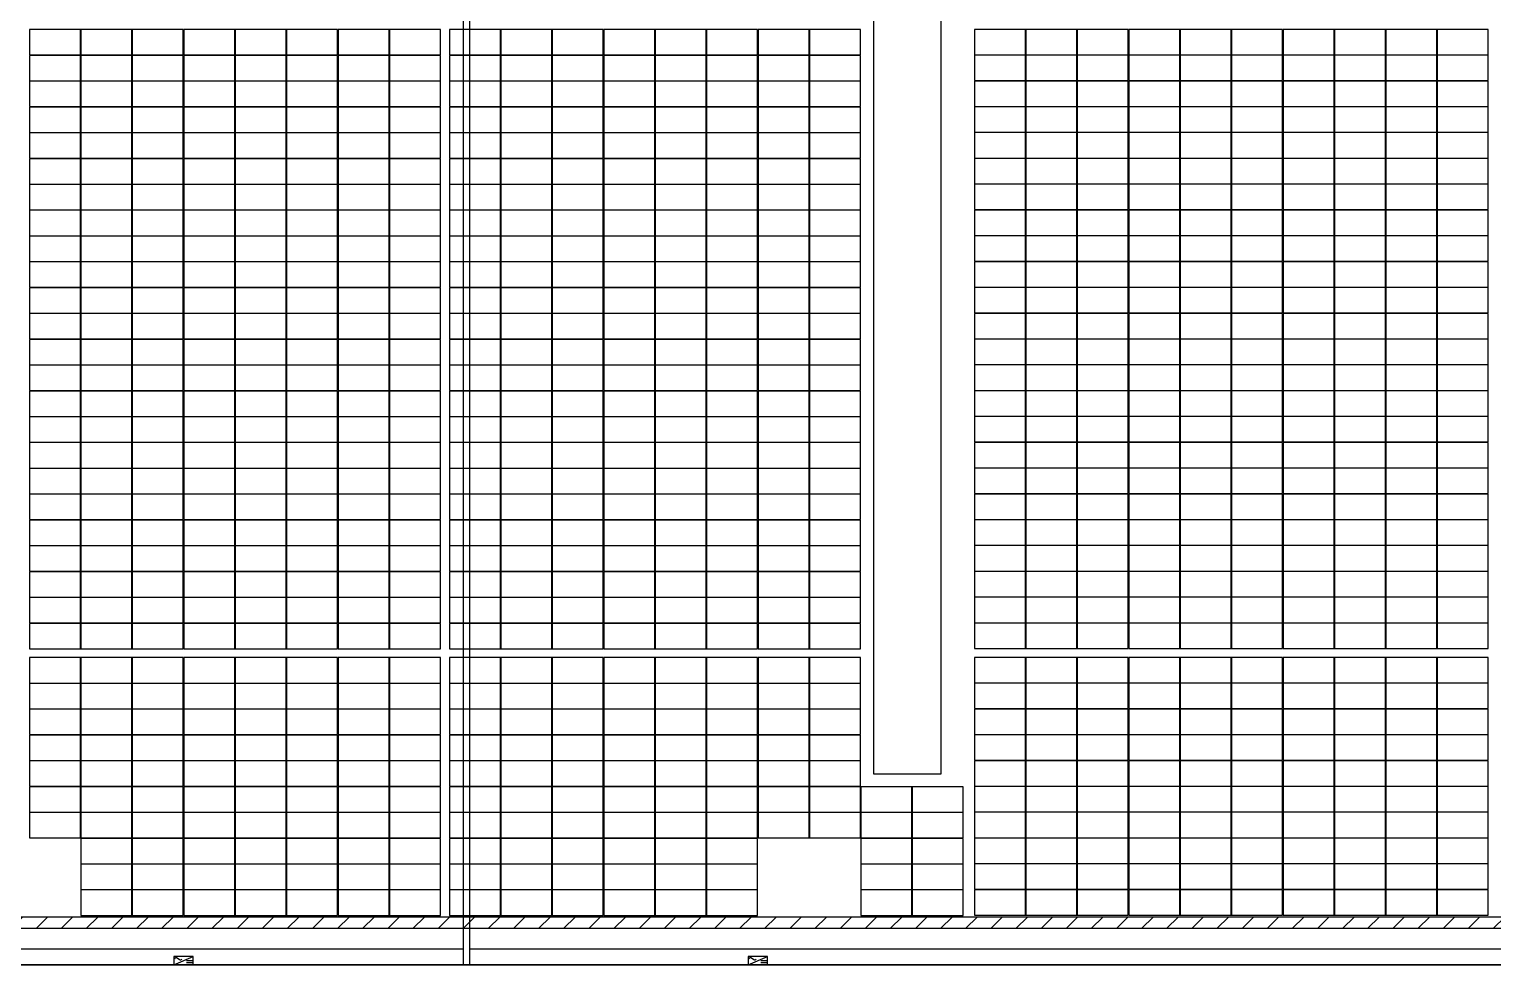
# Model space of a CAD drawing. Header units: millimetres. Extents: x 1218 to 2690, y 1163 to 1758.
# Drawn here: x 1594.9 to 1660.3, y 1336.4 to 1378.2 of the extents above; entities that cross this region are included whole.
import ezdxf

# ---------------------------------------------------------------- set-up
doc = ezdxf.new("R2010")
doc.units = ezdxf.units.MM
for name, color, linetype in [('WALL', 9, 'Continuous'), ('单元区域外轮廓', 7, 'ByLayer'), ('屋脊线', 7, 'ByLayer'), ('组件', 7, 'ByLayer'), ('运维走道板', 1, 'Continuous'), ('逆变器', 7, 'ByLayer'), ('障碍物', 7, 'ByLayer')]:
    doc.layers.add(name, color=color, linetype=linetype)

# ---------------------------------------------------------------- blocks, each defined once
blk = doc.blocks.new('DT1')
at = {"layer": 'WALL'}
blk.add_line((78159.9, 1865403.7), (1243359.9, 1865403.7), dxfattribs=at)
blk.add_lwpolyline([(407109.9, 1865403.7), (407109.9, 2022803.7), (406809.9, 2022803.7), (406809.9, 1865403.7)], close=True, dxfattribs=at)
for points in [[(428159.9, 1939703.7), (428159.9, 1873903.7), (425159.9, 1873903.7), (425159.9, 1939703.7), (428159.9, 1939703.7)], [(406809.9, 1866103.7), (198909.9, 1866103.7)], [(528009.9, 1866103.7), (407109.9, 1866103.7)]]:
    blk.add_lwpolyline(points, dxfattribs=at)
blk = doc.blocks.new('*U582')
at = {"layer": '单元区域外轮廓', "color": 2}
blk.add_polyline3d([(582600, -78700, 12000), (-582600, -78700, 12000), (-582600, 78700, 12000), (582600, 78700, 12000)], close=True, dxfattribs=at)
at = {"flags": 1}
for tag in ['unit_id', 'unit_name', 'parapet_height', 'ground_elevation', 'is_enable_parapet']:
    blk.add_attdef(tag, (0, 0), '', height=2.5, dxfattribs=at)
blk = doc.blocks.new('*U583')
at = {"layer": '屋脊线', "color": 30}
blk.add_line((-582600, -78700, 12000), (582600, -78700, 12000), dxfattribs=at)
at = {"flags": 1}
for tag in ['unit_id', 'unit_name']:
    blk.add_attdef(tag, (0, 0), '', height=2.5, dxfattribs=at)
blk = doc.blocks.new('*U584')
at = {"color": 0}
blk.add_polyline3d([(0, 0, 0), (227.8, 0, 0), (227.8, 113.3, 5.8), (0, 113.3, 5.8)], close=True, dxfattribs=at)
at = {"flags": 1}
for tag in ['mounting-hole-spacing1', 'mounting-hole-spacing2', 'module-material', 'vmpo', 'voco', 'silicon-material', 'panel-length', 'panel-width', 'panel-height', 'userid', 'theme', 'note', 'name', 'pmax', 'company-name', 'id', 'impo', 'isco']:
    blk.add_attdef(tag, (0, 0), '', height=2.5, dxfattribs=at)
blk = doc.blocks.new('*U585')
at = {"layer": '组件', "color": 41}
for p in [(-27332.2, -3808.4, 1416.5), (-27332.2, -3923.7, 1410.6), (-27332.2, -4038.9, 1404.7), (-27332.2, -4154.2, 1398.9), (-27332.2, -4269.4, 1393), (-27332.2, -4384.7, 1387.2), (-27332.2, -4499.9, 1381.3), (-27332.2, -4615.2, 1375.4), (-27332.2, -4730.4, 1369.6), (-27332.2, -4845.7, 1363.7), (-27332.2, -4960.9, 1357.9), (-27332.2, -5076.2, 1352), (-27332.2, -5191.4, 1346.1), (-27332.2, -5306.7, 1340.3), (-27332.2, -5421.9, 1334.4), (-27332.2, -5537.2, 1328.6), (-27332.2, -5652.4, 1322.7), (-27332.2, -5767.7, 1316.9), (-27332.2, -5882.9, 1311), (-27332.2, -5998.2, 1305.1), (-27332.2, -6113.4, 1299.3), (-27332.2, -6228.7, 1293.4), (-27332.2, -6343.9, 1287.6), (-27332.2, -6459.2, 1281.7), (-27332.2, -6612.4, 1273.9), (-27332.2, -6727.6, 1268.1), (-27332.2, -6842.9, 1262.2), (-27332.2, -6958.2, 1256.4), (-27332.2, -7073.4, 1250.5), (-27332.2, -7188.7, 1244.6), (-27102.4, -7188.7, 1244.6), (-27332.2, -7303.9, 1238.8), (-27102.4, -7303.9, 1238.8), (-27102.4, -7419.2, 1232.9), (-27102.4, -7534.4, 1227.1), (-27102.4, -7649.7, 1221.2)]:
    blk.add_blockref('*U584', p, dxfattribs=at)
at = {"layer": '组件', "color": 5}
for p in [(-27102.4, -3808.4, 1416.5), (-26872.6, -3808.4, 1416.5), (-26642.8, -3808.4, 1416.5), (-26413, -3808.4, 1416.5), (-26183.2, -3808.4, 1416.5), (-25953.4, -3808.4, 1416.5), (-25723.6, -3808.4, 1416.5), (-25455.8, -3808.4, 1416.5), (-25226, -3808.4, 1416.5), (-24996.2, -3808.4, 1416.5), (-27102.4, -3923.7, 1410.6), (-26872.6, -3923.7, 1410.6), (-26642.8, -3923.7, 1410.6), (-26413, -3923.7, 1410.6), (-26183.2, -3923.7, 1410.6), (-25953.4, -3923.7, 1410.6), (-25723.6, -3923.7, 1410.6), (-25455.8, -3923.7, 1410.6), (-25226, -3923.7, 1410.6), (-24996.2, -3923.7, 1410.6), (-27102.4, -4038.9, 1404.7), (-26872.6, -4038.9, 1404.7), (-26642.8, -4038.9, 1404.7), (-26413, -4038.9, 1404.7), (-26183.2, -4038.9, 1404.7), (-25953.4, -4038.9, 1404.7), (-25723.6, -4038.9, 1404.7), (-25455.8, -4038.9, 1404.7), (-25226, -4038.9, 1404.7), (-24996.2, -4038.9, 1404.7), (-27102.4, -4154.2, 1398.9), (-26872.6, -4154.2, 1398.9), (-26642.8, -4154.2, 1398.9), (-26413, -4154.2, 1398.9), (-26183.2, -4154.2, 1398.9), (-25953.4, -4154.2, 1398.9), (-25723.6, -4154.2, 1398.9), (-25455.8, -4154.2, 1398.9), (-25226, -4154.2, 1398.9), (-24996.2, -4154.2, 1398.9), (-27102.4, -4269.4, 1393), (-26872.6, -4269.4, 1393), (-26642.8, -4269.4, 1393), (-26413, -4269.4, 1393), (-26183.2, -4269.4, 1393), (-25953.4, -4269.4, 1393), (-25723.6, -4269.4, 1393), (-25455.8, -4269.4, 1393), (-25226, -4269.4, 1393), (-24996.2, -4269.4, 1393), (-27102.4, -4384.7, 1387.2), (-26872.6, -4384.7, 1387.2), (-26642.8, -4384.7, 1387.2), (-26413, -4384.7, 1387.2), (-26183.2, -4384.7, 1387.2), (-25953.4, -4384.7, 1387.2), (-25723.6, -4384.7, 1387.2), (-25455.8, -4384.7, 1387.2), (-25226, -4384.7, 1387.2), (-24996.2, -4384.7, 1387.2), (-27102.4, -4499.9, 1381.3), (-26872.6, -4499.9, 1381.3), (-26642.8, -4499.9, 1381.3), (-26413, -4499.9, 1381.3), (-26183.2, -4499.9, 1381.3), (-25953.4, -4499.9, 1381.3), (-25723.6, -4499.9, 1381.3), (-25455.8, -4499.9, 1381.3), (-25226, -4499.9, 1381.3), (-24996.2, -4499.9, 1381.3), (-27102.4, -4615.2, 1375.4), (-26872.6, -4615.2, 1375.4), (-26642.8, -4615.2, 1375.4), (-26413, -4615.2, 1375.4), (-26183.2, -4615.2, 1375.4), (-25953.4, -4615.2, 1375.4), (-25723.6, -4615.2, 1375.4), (-25455.8, -4615.2, 1375.4), (-25226, -4615.2, 1375.4), (-24996.2, -4615.2, 1375.4), (-27102.4, -4730.4, 1369.6), (-26872.6, -4730.4, 1369.6), (-26642.8, -4730.4, 1369.6), (-26413, -4730.4, 1369.6), (-26183.2, -4730.4, 1369.6), (-25953.4, -4730.4, 1369.6), (-25723.6, -4730.4, 1369.6), (-25455.8, -4730.4, 1369.6), (-25226, -4730.4, 1369.6), (-24996.2, -4730.4, 1369.6), (-27102.4, -4845.7, 1363.7), (-26872.6, -4845.7, 1363.7), (-26642.8, -4845.7, 1363.7), (-26413, -4845.7, 1363.7), (-26183.2, -4845.7, 1363.7), (-25953.4, -4845.7, 1363.7), (-25723.6, -4845.7, 1363.7), (-25455.8, -4845.7, 1363.7), (-25226, -4845.7, 1363.7), (-24996.2, -4845.7, 1363.7), (-27102.4, -4960.9, 1357.9), (-26872.6, -4960.9, 1357.9), (-26642.8, -4960.9, 1357.9), (-26413, -4960.9, 1357.9), (-26183.2, -4960.9, 1357.9), (-25953.4, -4960.9, 1357.9), (-25723.6, -4960.9, 1357.9), (-25455.8, -4960.9, 1357.9), (-25226, -4960.9, 1357.9), (-24996.2, -4960.9, 1357.9), (-27102.4, -5076.2, 1352), (-26872.6, -5076.2, 1352), (-26642.8, -5076.2, 1352), (-26413, -5076.2, 1352), (-26183.2, -5076.2, 1352), (-25953.4, -5076.2, 1352), (-25723.6, -5076.2, 1352), (-25455.8, -5076.2, 1352), (-25226, -5076.2, 1352), (-24996.2, -5076.2, 1352), (-27102.4, -5191.4, 1346.1), (-26872.6, -5191.4, 1346.1), (-26642.8, -5191.4, 1346.1), (-26413, -5191.4, 1346.1), (-26183.2, -5191.4, 1346.1), (-25953.4, -5191.4, 1346.1), (-25723.6, -5191.4, 1346.1), (-25455.8, -5191.4, 1346.1), (-25226, -5191.4, 1346.1), (-24996.2, -5191.4, 1346.1), (-27102.4, -5306.7, 1340.3), (-26872.6, -5306.7, 1340.3), (-26642.8, -5306.7, 1340.3), (-26413, -5306.7, 1340.3), (-26183.2, -5306.7, 1340.3), (-25953.4, -5306.7, 1340.3), (-25723.6, -5306.7, 1340.3), (-25455.8, -5306.7, 1340.3), (-25226, -5306.7, 1340.3), (-24996.2, -5306.7, 1340.3), (-27102.4, -5421.9, 1334.4), (-26872.6, -5421.9, 1334.4), (-26642.8, -5421.9, 1334.4), (-26413, -5421.9, 1334.4), (-26183.2, -5421.9, 1334.4), (-25953.4, -5421.9, 1334.4), (-25723.6, -5421.9, 1334.4), (-25455.8, -5421.9, 1334.4), (-25226, -5421.9, 1334.4), (-24996.2, -5421.9, 1334.4), (-27102.4, -5537.2, 1328.6), (-26872.6, -5537.2, 1328.6), (-26642.8, -5537.2, 1328.6), (-26413, -5537.2, 1328.6), (-26183.2, -5537.2, 1328.6), (-25953.4, -5537.2, 1328.6), (-25723.6, -5537.2, 1328.6), (-25455.8, -5537.2, 1328.6), (-25226, -5537.2, 1328.6), (-24996.2, -5537.2, 1328.6), (-27102.4, -5652.4, 1322.7), (-26872.6, -5652.4, 1322.7), (-26642.8, -5652.4, 1322.7), (-26413, -5652.4, 1322.7), (-26183.2, -5652.4, 1322.7), (-25953.4, -5652.4, 1322.7), (-25723.6, -5652.4, 1322.7), (-25455.8, -5652.4, 1322.7), (-25226, -5652.4, 1322.7), (-24996.2, -5652.4, 1322.7), (-27102.4, -5767.7, 1316.9), (-26872.6, -5767.7, 1316.9), (-26642.8, -5767.7, 1316.9), (-26413, -5767.7, 1316.9), (-26183.2, -5767.7, 1316.9), (-25953.4, -5767.7, 1316.9), (-25723.6, -5767.7, 1316.9), (-25455.8, -5767.7, 1316.9), (-25226, -5767.7, 1316.9), (-24996.2, -5767.7, 1316.9), (-27102.4, -5882.9, 1311), (-26872.6, -5882.9, 1311), (-26642.8, -5882.9, 1311), (-26413, -5882.9, 1311), (-26183.2, -5882.9, 1311), (-25953.4, -5882.9, 1311), (-25723.6, -5882.9, 1311), (-25455.8, -5882.9, 1311), (-25226, -5882.9, 1311), (-24996.2, -5882.9, 1311), (-27102.4, -5998.2, 1305.1), (-26872.6, -5998.2, 1305.1), (-26642.8, -5998.2, 1305.1), (-26413, -5998.2, 1305.1), (-26183.2, -5998.2, 1305.1), (-25953.4, -5998.2, 1305.1), (-25723.6, -5998.2, 1305.1), (-25455.8, -5998.2, 1305.1), (-25226, -5998.2, 1305.1), (-24996.2, -5998.2, 1305.1), (-27102.4, -6113.4, 1299.3), (-26872.6, -6113.4, 1299.3), (-26642.8, -6113.4, 1299.3), (-26413, -6113.4, 1299.3), (-26183.2, -6113.4, 1299.3), (-25953.4, -6113.4, 1299.3), (-25723.6, -6113.4, 1299.3), (-25455.8, -6113.4, 1299.3), (-25226, -6113.4, 1299.3), (-24996.2, -6113.4, 1299.3), (-27102.4, -6228.7, 1293.4), (-26872.6, -6228.7, 1293.4), (-26642.8, -6228.7, 1293.4), (-26413, -6228.7, 1293.4), (-26183.2, -6228.7, 1293.4), (-25953.4, -6228.7, 1293.4), (-25723.6, -6228.7, 1293.4), (-25455.8, -6228.7, 1293.4), (-25226, -6228.7, 1293.4), (-24996.2, -6228.7, 1293.4), (-27102.4, -6343.9, 1287.6), (-26872.6, -6343.9, 1287.6), (-26642.8, -6343.9, 1287.6), (-26413, -6343.9, 1287.6), (-26183.2, -6343.9, 1287.6), (-25953.4, -6343.9, 1287.6), (-25723.6, -6343.9, 1287.6), (-25455.8, -6343.9, 1287.6), (-25226, -6343.9, 1287.6), (-24996.2, -6343.9, 1287.6), (-27102.4, -6459.2, 1281.7), (-26872.6, -6459.2, 1281.7), (-26642.8, -6459.2, 1281.7), (-26413, -6459.2, 1281.7), (-26183.2, -6459.2, 1281.7), (-25953.4, -6459.2, 1281.7), (-25723.6, -6459.2, 1281.7), (-25455.8, -6459.2, 1281.7), (-25226, -6459.2, 1281.7), (-24996.2, -6459.2, 1281.7), (-27102.4, -6612.4, 1273.9), (-26872.6, -6612.4, 1273.9), (-26642.8, -6612.4, 1273.9), (-26413, -6612.4, 1273.9), (-26183.2, -6612.4, 1273.9), (-25953.4, -6612.4, 1273.9), (-25723.6, -6612.4, 1273.9), (-25455.8, -6612.4, 1273.9), (-25226, -6612.4, 1273.9), (-24996.2, -6612.4, 1273.9), (-24766.4, -6612.4, 1273.9), (-24536.6, -6612.4, 1273.9), (-27102.4, -6727.6, 1268.1), (-26872.6, -6727.6, 1268.1), (-26642.8, -6727.6, 1268.1), (-26413, -6727.6, 1268.1), (-26183.2, -6727.6, 1268.1), (-25953.4, -6727.6, 1268.1), (-25723.6, -6727.6, 1268.1), (-25455.8, -6727.6, 1268.1), (-25226, -6727.6, 1268.1), (-24996.2, -6727.6, 1268.1), (-24766.4, -6727.6, 1268.1), (-24536.6, -6727.6, 1268.1), (-27102.4, -6842.9, 1262.2), (-26872.6, -6842.9, 1262.2), (-26642.8, -6842.9, 1262.2), (-26413, -6842.9, 1262.2), (-26183.2, -6842.9, 1262.2), (-25953.4, -6842.9, 1262.2), (-25723.6, -6842.9, 1262.2), (-25455.8, -6842.9, 1262.2), (-25226, -6842.9, 1262.2), (-24996.2, -6842.9, 1262.2), (-24766.4, -6842.9, 1262.2), (-24536.6, -6842.9, 1262.2), (-27102.4, -6958.2, 1256.4), (-26872.6, -6958.2, 1256.4), (-26642.8, -6958.2, 1256.4), (-26413, -6958.2, 1256.4), (-26183.2, -6958.2, 1256.4), (-25953.4, -6958.2, 1256.4), (-25723.6, -6958.2, 1256.4), (-25455.8, -6958.2, 1256.4), (-25226, -6958.2, 1256.4), (-24996.2, -6958.2, 1256.4), (-24766.4, -6958.2, 1256.4), (-27102.4, -7073.4, 1250.5), (-26872.6, -7073.4, 1250.5), (-26642.8, -7073.4, 1250.5), (-26413, -7073.4, 1250.5), (-26183.2, -7073.4, 1250.5), (-25953.4, -7073.4, 1250.5), (-25723.6, -7073.4, 1250.5), (-25455.8, -7073.4, 1250.5), (-25226, -7073.4, 1250.5), (-24996.2, -7073.4, 1250.5), (-24766.4, -7073.4, 1250.5), (-26872.6, -7188.7, 1244.6), (-26642.8, -7188.7, 1244.6), (-26413, -7188.7, 1244.6), (-26183.2, -7188.7, 1244.6), (-25953.4, -7188.7, 1244.6), (-25723.6, -7188.7, 1244.6), (-25455.8, -7188.7, 1244.6), (-25226, -7188.7, 1244.6), (-24996.2, -7188.7, 1244.6), (-24766.4, -7188.7, 1244.6), (-26872.6, -7303.9, 1238.8), (-26642.8, -7303.9, 1238.8), (-26413, -7303.9, 1238.8), (-26183.2, -7303.9, 1238.8), (-25953.4, -7303.9, 1238.8), (-25723.6, -7303.9, 1238.8), (-25455.8, -7303.9, 1238.8), (-25226, -7303.9, 1238.8), (-24996.2, -7303.9, 1238.8), (-24766.4, -7303.9, 1238.8), (-26872.6, -7419.2, 1232.9), (-26642.8, -7419.2, 1232.9), (-26413, -7419.2, 1232.9), (-26183.2, -7419.2, 1232.9), (-25953.4, -7419.2, 1232.9), (-25723.6, -7419.2, 1232.9), (-25455.8, -7419.2, 1232.9), (-25226, -7419.2, 1232.9), (-24996.2, -7419.2, 1232.9), (-24766.4, -7419.2, 1232.9), (-26872.6, -7534.4, 1227.1), (-26642.8, -7534.4, 1227.1), (-26413, -7534.4, 1227.1), (-26183.2, -7534.4, 1227.1), (-25953.4, -7534.4, 1227.1), (-25723.6, -7534.4, 1227.1), (-25455.8, -7534.4, 1227.1), (-25226, -7534.4, 1227.1), (-24996.2, -7534.4, 1227.1), (-24766.4, -7534.4, 1227.1), (-26872.6, -7649.7, 1221.2), (-26642.8, -7649.7, 1221.2), (-26413, -7649.7, 1221.2), (-26183.2, -7649.7, 1221.2), (-25953.4, -7649.7, 1221.2), (-25723.6, -7649.7, 1221.2), (-25455.8, -7649.7, 1221.2), (-25226, -7649.7, 1221.2), (-24996.2, -7649.7, 1221.2), (-24766.4, -7649.7, 1221.2)]:
    blk.add_blockref('*U584', p, dxfattribs=at)
at = {"layer": '组件', "color": 202}
for p in [(-24766.4, -3808.4, 1416.5), (-24536.6, -3808.4, 1416.5), (-24306.8, -3808.4, 1416.5), (-24077, -3808.4, 1416.5), (-23847.2, -3808.4, 1416.5), (-23110.2, -3807.4, 1416.5), (-22880.4, -3807.4, 1416.5), (-22650.6, -3807.4, 1416.5), (-22420.8, -3807.4, 1416.5), (-22191, -3807.4, 1416.5), (-21961.2, -3807.4, 1416.5), (-24766.4, -3923.7, 1410.6), (-24536.6, -3923.7, 1410.6), (-24306.8, -3923.7, 1410.6), (-24077, -3923.7, 1410.6), (-23847.2, -3923.7, 1410.6), (-23110.2, -3922.6, 1410.6), (-22880.4, -3922.6, 1410.6), (-22650.6, -3922.6, 1410.6), (-22420.8, -3922.6, 1410.6), (-22191, -3922.6, 1410.6), (-21961.2, -3922.6, 1410.6), (-24766.4, -4038.9, 1404.7), (-24536.6, -4038.9, 1404.7), (-24306.8, -4038.9, 1404.7), (-24077, -4038.9, 1404.7), (-23847.2, -4038.9, 1404.7), (-23110.2, -4037.9, 1404.8), (-22880.4, -4037.9, 1404.8), (-22650.6, -4037.9, 1404.8), (-22420.8, -4037.9, 1404.8), (-22191, -4037.9, 1404.8), (-21961.2, -4037.9, 1404.8), (-24766.4, -4154.2, 1398.9), (-24536.6, -4154.2, 1398.9), (-24306.8, -4154.2, 1398.9), (-24077, -4154.2, 1398.9), (-23847.2, -4154.2, 1398.9), (-23110.2, -4153.2, 1398.9), (-22880.4, -4153.2, 1398.9), (-22650.6, -4153.2, 1398.9), (-22420.8, -4153.2, 1398.9), (-22191, -4153.2, 1398.9), (-21961.2, -4153.2, 1398.9), (-24766.4, -4269.4, 1393), (-24536.6, -4269.4, 1393), (-24306.8, -4269.4, 1393), (-24077, -4269.4, 1393), (-23847.2, -4269.4, 1393), (-23110.2, -4268.4, 1393.1), (-22880.4, -4268.4, 1393.1), (-22650.6, -4268.4, 1393.1), (-22420.8, -4268.4, 1393.1), (-22191, -4268.4, 1393.1), (-21961.2, -4268.4, 1393.1), (-24766.4, -4384.7, 1387.2), (-24536.6, -4384.7, 1387.2), (-24306.8, -4384.7, 1387.2), (-24077, -4384.7, 1387.2), (-23847.2, -4384.7, 1387.2), (-23110.2, -4383.7, 1387.2), (-22880.4, -4383.7, 1387.2), (-22650.6, -4383.7, 1387.2), (-22420.8, -4383.7, 1387.2), (-22191, -4383.7, 1387.2), (-21961.2, -4383.7, 1387.2), (-24766.4, -4499.9, 1381.3), (-24536.6, -4499.9, 1381.3), (-24306.8, -4499.9, 1381.3), (-24077, -4499.9, 1381.3), (-23847.2, -4499.9, 1381.3), (-23110.2, -4498.9, 1381.4), (-22880.4, -4498.9, 1381.4), (-22650.6, -4498.9, 1381.4), (-22420.8, -4498.9, 1381.4), (-22191, -4498.9, 1381.4), (-21961.2, -4498.9, 1381.4), (-24766.4, -4615.2, 1375.4), (-24536.6, -4615.2, 1375.4), (-24306.8, -4615.2, 1375.4), (-24077, -4615.2, 1375.4), (-23847.2, -4615.2, 1375.4), (-23110.2, -4614.2, 1375.5), (-22880.4, -4614.2, 1375.5), (-22650.6, -4614.2, 1375.5), (-22420.8, -4614.2, 1375.5), (-22191, -4614.2, 1375.5), (-21961.2, -4614.2, 1375.5), (-24766.4, -4730.4, 1369.6), (-24536.6, -4730.4, 1369.6), (-24306.8, -4730.4, 1369.6), (-24077, -4730.4, 1369.6), (-23847.2, -4730.4, 1369.6), (-23110.2, -4729.4, 1369.6), (-22880.4, -4729.4, 1369.6), (-22650.6, -4729.4, 1369.6), (-22420.8, -4729.4, 1369.6), (-22191, -4729.4, 1369.6), (-21961.2, -4729.4, 1369.6), (-24766.4, -4845.7, 1363.7), (-24536.6, -4845.7, 1363.7), (-24306.8, -4845.7, 1363.7), (-24077, -4845.7, 1363.7), (-23847.2, -4845.7, 1363.7), (-23110.2, -4844.7, 1363.8), (-22880.4, -4844.7, 1363.8), (-22650.6, -4844.7, 1363.8), (-22420.8, -4844.7, 1363.8), (-22191, -4844.7, 1363.8), (-21961.2, -4844.7, 1363.8), (-24766.4, -4960.9, 1357.9), (-24536.6, -4960.9, 1357.9), (-24306.8, -4960.9, 1357.9), (-24077, -4960.9, 1357.9), (-23847.2, -4960.9, 1357.9), (-23110.2, -4959.9, 1357.9), (-22880.4, -4959.9, 1357.9), (-22650.6, -4959.9, 1357.9), (-22420.8, -4959.9, 1357.9), (-22191, -4959.9, 1357.9), (-21961.2, -4959.9, 1357.9), (-24766.4, -5076.2, 1352), (-24536.6, -5076.2, 1352), (-24306.8, -5076.2, 1352), (-24077, -5076.2, 1352), (-23847.2, -5076.2, 1352), (-23110.2, -5075.2, 1352.1), (-22880.4, -5075.2, 1352.1), (-22650.6, -5075.2, 1352.1), (-22420.8, -5075.2, 1352.1), (-22191, -5075.2, 1352.1), (-21961.2, -5075.2, 1352.1), (-24766.4, -5191.4, 1346.1), (-24536.6, -5191.4, 1346.1), (-24306.8, -5191.4, 1346.1), (-24077, -5191.4, 1346.1), (-23847.2, -5191.4, 1346.1), (-23110.2, -5190.4, 1346.2), (-22880.4, -5190.4, 1346.2), (-22650.6, -5190.4, 1346.2), (-22420.8, -5190.4, 1346.2), (-22191, -5190.4, 1346.2), (-21961.2, -5190.4, 1346.2), (-24766.4, -5306.7, 1340.3), (-24536.6, -5306.7, 1340.3), (-24306.8, -5306.7, 1340.3), (-24077, -5306.7, 1340.3), (-23847.2, -5306.7, 1340.3), (-23110.2, -5305.7, 1340.3), (-22880.4, -5305.7, 1340.3), (-22650.6, -5305.7, 1340.3), (-22420.8, -5305.7, 1340.3), (-22191, -5305.7, 1340.3), (-21961.2, -5305.7, 1340.3), (-24766.4, -5421.9, 1334.4), (-24536.6, -5421.9, 1334.4), (-24306.8, -5421.9, 1334.4), (-24077, -5421.9, 1334.4), (-23847.2, -5421.9, 1334.4), (-23110.2, -5420.9, 1334.5), (-22880.4, -5420.9, 1334.5), (-22650.6, -5420.9, 1334.5), (-22420.8, -5420.9, 1334.5), (-22191, -5420.9, 1334.5), (-21961.2, -5420.9, 1334.5), (-24766.4, -5537.2, 1328.6), (-24536.6, -5537.2, 1328.6), (-24306.8, -5537.2, 1328.6), (-24077, -5537.2, 1328.6), (-23847.2, -5537.2, 1328.6), (-23110.2, -5536.2, 1328.6), (-22880.4, -5536.2, 1328.6), (-22650.6, -5536.2, 1328.6), (-22420.8, -5536.2, 1328.6), (-22191, -5536.2, 1328.6), (-21961.2, -5536.2, 1328.6), (-24766.4, -5652.4, 1322.7), (-24536.6, -5652.4, 1322.7), (-24306.8, -5652.4, 1322.7), (-24077, -5652.4, 1322.7), (-23847.2, -5652.4, 1322.7), (-23110.2, -5651.4, 1322.8), (-22880.4, -5651.4, 1322.8), (-22650.6, -5651.4, 1322.8), (-22420.8, -5651.4, 1322.8), (-22191, -5651.4, 1322.8), (-21961.2, -5651.4, 1322.8), (-24766.4, -5767.7, 1316.9), (-24536.6, -5767.7, 1316.9), (-24306.8, -5767.7, 1316.9), (-24077, -5767.7, 1316.9), (-23847.2, -5767.7, 1316.9), (-23110.2, -5766.7, 1316.9), (-22880.4, -5766.7, 1316.9), (-22650.6, -5766.7, 1316.9), (-22420.8, -5766.7, 1316.9), (-22191, -5766.7, 1316.9), (-21961.2, -5766.7, 1316.9), (-24766.4, -5882.9, 1311), (-24536.6, -5882.9, 1311), (-24306.8, -5882.9, 1311), (-24077, -5882.9, 1311), (-23847.2, -5882.9, 1311), (-23110.2, -5881.9, 1311.1), (-22880.4, -5881.9, 1311.1), (-22650.6, -5881.9, 1311.1), (-22420.8, -5881.9, 1311.1), (-22191, -5881.9, 1311.1), (-21961.2, -5881.9, 1311.1), (-23110.2, -5997.2, 1305.2), (-22880.4, -5997.2, 1305.2), (-22650.6, -5997.2, 1305.2), (-22420.8, -5997.2, 1305.2), (-22191, -5997.2, 1305.2), (-21961.2, -5997.2, 1305.2), (-24766.4, -5998.2, 1305.1), (-24536.6, -5998.2, 1305.1), (-24306.8, -5998.2, 1305.1), (-24077, -5998.2, 1305.1), (-23847.2, -5998.2, 1305.1), (-24766.4, -6113.4, 1299.3), (-24536.6, -6113.4, 1299.3), (-24306.8, -6113.4, 1299.3), (-24077, -6113.4, 1299.3), (-23847.2, -6113.4, 1299.3), (-23110.2, -6112.4, 1299.3), (-22880.4, -6112.4, 1299.3), (-22650.6, -6112.4, 1299.3), (-22420.8, -6112.4, 1299.3), (-22191, -6112.4, 1299.3), (-21961.2, -6112.4, 1299.3), (-24766.4, -6228.7, 1293.4), (-24536.6, -6228.7, 1293.4), (-24306.8, -6228.7, 1293.4), (-24077, -6228.7, 1293.4), (-23847.2, -6228.7, 1293.4), (-23110.2, -6227.7, 1293.5), (-22880.4, -6227.7, 1293.5), (-22650.6, -6227.7, 1293.5), (-22420.8, -6227.7, 1293.5), (-22191, -6227.7, 1293.5), (-21961.2, -6227.7, 1293.5), (-24766.4, -6343.9, 1287.6), (-24536.6, -6343.9, 1287.6), (-24306.8, -6343.9, 1287.6), (-24077, -6343.9, 1287.6), (-23847.2, -6343.9, 1287.6), (-23110.2, -6342.9, 1287.6), (-22880.4, -6342.9, 1287.6), (-22650.6, -6342.9, 1287.6), (-22420.8, -6342.9, 1287.6), (-22191, -6342.9, 1287.6), (-21961.2, -6342.9, 1287.6), (-24766.4, -6459.2, 1281.7), (-24536.6, -6459.2, 1281.7), (-24306.8, -6459.2, 1281.7), (-24077, -6459.2, 1281.7), (-23847.2, -6459.2, 1281.7), (-23110.2, -6458.2, 1281.8), (-22880.4, -6458.2, 1281.8), (-22650.6, -6458.2, 1281.8), (-22420.8, -6458.2, 1281.8), (-22191, -6458.2, 1281.8), (-21961.2, -6458.2, 1281.8), (-24306.8, -6612.4, 1273.9), (-24077, -6612.4, 1273.9), (-23847.2, -6612.4, 1273.9), (-23110.2, -6611.4, 1274), (-22880.4, -6611.4, 1274), (-22650.6, -6611.4, 1274), (-22420.8, -6611.4, 1274), (-22191, -6611.4, 1274), (-21961.2, -6611.4, 1274), (-21731.4, -6611.4, 1274), (-21501.6, -6611.4, 1274), (-21271.8, -6611.4, 1274), (-21042, -6611.4, 1274), (-24306.8, -6727.6, 1268.1), (-24077, -6727.6, 1268.1), (-23847.2, -6727.6, 1268.1), (-23110.2, -6726.6, 1268.1), (-22880.4, -6726.6, 1268.1), (-22650.6, -6726.6, 1268.1), (-22420.8, -6726.6, 1268.1), (-22191, -6726.6, 1268.1), (-21961.2, -6726.6, 1268.1), (-21731.4, -6726.6, 1268.1), (-21501.6, -6726.6, 1268.1), (-21271.8, -6726.6, 1268.1), (-21042, -6726.6, 1268.1), (-24306.8, -6842.9, 1262.2), (-24077, -6842.9, 1262.2), (-23847.2, -6842.9, 1262.2), (-23110.2, -6841.9, 1262.3), (-22880.4, -6841.9, 1262.3), (-22650.6, -6841.9, 1262.3), (-22420.8, -6841.9, 1262.3), (-22191, -6841.9, 1262.3), (-21961.2, -6841.9, 1262.3), (-21731.4, -6841.9, 1262.3), (-21501.6, -6841.9, 1262.3), (-21271.8, -6841.9, 1262.3), (-21042, -6841.9, 1262.3), (-24536.6, -6958.2, 1256.4), (-24306.8, -6958.2, 1256.4), (-24077, -6958.2, 1256.4), (-23847.2, -6958.2, 1256.4), (-23110.2, -6957.1, 1256.4), (-22880.4, -6957.1, 1256.4), (-22650.6, -6957.1, 1256.4), (-22420.8, -6957.1, 1256.4), (-22191, -6957.1, 1256.4), (-21961.2, -6957.1, 1256.4), (-21731.4, -6957.1, 1256.4), (-21501.6, -6957.1, 1256.4), (-21271.8, -6957.1, 1256.4), (-21042, -6957.1, 1256.4), (-24536.6, -7073.4, 1250.5), (-24306.8, -7073.4, 1250.5), (-24077, -7073.4, 1250.5), (-23847.2, -7073.4, 1250.5), (-23110.2, -7072.4, 1250.5), (-22880.4, -7072.4, 1250.5), (-22650.6, -7072.4, 1250.5), (-22420.8, -7072.4, 1250.5), (-22191, -7072.4, 1250.5), (-21961.2, -7072.4, 1250.5), (-21731.4, -7072.4, 1250.5), (-21501.6, -7072.4, 1250.5), (-21271.8, -7072.4, 1250.5), (-24536.6, -7188.7, 1244.6), (-24306.8, -7188.7, 1244.6), (-24077, -7188.7, 1244.6), (-23847.2, -7188.7, 1244.6), (-23617.4, -7188.7, 1244.6), (-23387.6, -7188.7, 1244.6), (-23110.2, -7187.6, 1244.7), (-22880.4, -7187.6, 1244.7), (-22650.6, -7187.6, 1244.7), (-22420.8, -7187.6, 1244.7), (-22191, -7187.6, 1244.7), (-21961.2, -7187.6, 1244.7), (-21731.4, -7187.6, 1244.7), (-21501.6, -7187.6, 1244.7), (-21271.8, -7187.6, 1244.7), (-24536.6, -7303.9, 1238.8), (-24306.8, -7303.9, 1238.8), (-24077, -7303.9, 1238.8), (-23847.2, -7303.9, 1238.8), (-23617.4, -7303.9, 1238.8), (-23387.6, -7303.9, 1238.8), (-23110.2, -7302.9, 1238.8), (-22880.4, -7302.9, 1238.8), (-22650.6, -7302.9, 1238.8), (-22420.8, -7302.9, 1238.8), (-22191, -7302.9, 1238.8), (-21961.2, -7302.9, 1238.8), (-21731.4, -7302.9, 1238.8), (-21501.6, -7302.9, 1238.8), (-21271.8, -7302.9, 1238.8), (-24536.6, -7419.2, 1232.9), (-24306.8, -7419.2, 1232.9), (-23617.4, -7419.2, 1232.9), (-23387.6, -7419.2, 1232.9), (-23110.2, -7418.1, 1233), (-22880.4, -7418.1, 1233), (-22650.6, -7418.1, 1233), (-22420.8, -7418.1, 1233), (-22191, -7418.1, 1233), (-21961.2, -7418.1, 1233), (-21731.4, -7418.1, 1233), (-21501.6, -7418.1, 1233), (-21271.8, -7418.1, 1233), (-24536.6, -7534.4, 1227.1), (-24306.8, -7534.4, 1227.1), (-23617.4, -7534.4, 1227.1), (-23387.6, -7534.4, 1227.1), (-23110.2, -7533.4, 1227.1), (-22880.4, -7533.4, 1227.1), (-22650.6, -7533.4, 1227.1), (-22420.8, -7533.4, 1227.1), (-22191, -7533.4, 1227.1), (-21961.2, -7533.4, 1227.1), (-21731.4, -7533.4, 1227.1), (-21501.6, -7533.4, 1227.1), (-21271.8, -7533.4, 1227.1), (-24536.6, -7649.7, 1221.2), (-24306.8, -7649.7, 1221.2), (-23617.4, -7649.7, 1221.2), (-23387.6, -7649.7, 1221.2), (-23110.2, -7648.6, 1221.3), (-22880.4, -7648.6, 1221.3), (-22650.6, -7648.6, 1221.3), (-22420.8, -7648.6, 1221.3), (-22191, -7648.6, 1221.3), (-21961.2, -7648.6, 1221.3), (-21731.4, -7648.6, 1221.3), (-21501.6, -7648.6, 1221.3), (-21271.8, -7648.6, 1221.3)]:
    blk.add_blockref('*U584', p, dxfattribs=at)
at = {"layer": '组件', "color": 60}
for p in [(-21731.4, -3807.4, 1416.5), (-21501.6, -3807.4, 1416.5), (-21271.8, -3807.4, 1416.5), (-21042, -3807.4, 1416.5), (-21731.4, -3922.6, 1410.6), (-21501.6, -3922.6, 1410.6), (-21271.8, -3922.6, 1410.6), (-21042, -3922.6, 1410.6), (-21731.4, -4037.9, 1404.8), (-21501.6, -4037.9, 1404.8), (-21271.8, -4037.9, 1404.8), (-21042, -4037.9, 1404.8), (-21731.4, -4153.2, 1398.9), (-21501.6, -4153.2, 1398.9), (-21271.8, -4153.2, 1398.9), (-21042, -4153.2, 1398.9), (-21731.4, -4268.4, 1393.1), (-21501.6, -4268.4, 1393.1), (-21271.8, -4268.4, 1393.1), (-21042, -4268.4, 1393.1), (-21731.4, -4383.7, 1387.2), (-21501.6, -4383.7, 1387.2), (-21271.8, -4383.7, 1387.2), (-21042, -4383.7, 1387.2), (-21731.4, -4498.9, 1381.4), (-21501.6, -4498.9, 1381.4), (-21271.8, -4498.9, 1381.4), (-21042, -4498.9, 1381.4), (-21731.4, -4614.2, 1375.5), (-21501.6, -4614.2, 1375.5), (-21271.8, -4614.2, 1375.5), (-21042, -4614.2, 1375.5), (-21731.4, -4729.4, 1369.6), (-21501.6, -4729.4, 1369.6), (-21271.8, -4729.4, 1369.6), (-21042, -4729.4, 1369.6), (-21731.4, -4844.7, 1363.8), (-21501.6, -4844.7, 1363.8), (-21271.8, -4844.7, 1363.8), (-21042, -4844.7, 1363.8), (-21731.4, -4959.9, 1357.9), (-21501.6, -4959.9, 1357.9), (-21271.8, -4959.9, 1357.9), (-21042, -4959.9, 1357.9), (-21731.4, -5075.2, 1352.1), (-21501.6, -5075.2, 1352.1), (-21271.8, -5075.2, 1352.1), (-21042, -5075.2, 1352.1), (-21731.4, -5190.4, 1346.2), (-21501.6, -5190.4, 1346.2), (-21271.8, -5190.4, 1346.2), (-21042, -5190.4, 1346.2), (-21731.4, -5305.7, 1340.3), (-21501.6, -5305.7, 1340.3), (-21271.8, -5305.7, 1340.3), (-21042, -5305.7, 1340.3), (-21731.4, -5420.9, 1334.5), (-21501.6, -5420.9, 1334.5), (-21271.8, -5420.9, 1334.5), (-21042, -5420.9, 1334.5), (-21731.4, -5536.2, 1328.6), (-21501.6, -5536.2, 1328.6), (-21271.8, -5536.2, 1328.6), (-21042, -5536.2, 1328.6), (-21731.4, -5651.4, 1322.8), (-21501.6, -5651.4, 1322.8), (-21271.8, -5651.4, 1322.8), (-21042, -5651.4, 1322.8), (-21731.4, -5766.7, 1316.9), (-21501.6, -5766.7, 1316.9), (-21271.8, -5766.7, 1316.9), (-21042, -5766.7, 1316.9), (-21731.4, -5881.9, 1311.1), (-21501.6, -5881.9, 1311.1), (-21271.8, -5881.9, 1311.1), (-21042, -5881.9, 1311.1), (-21731.4, -5997.2, 1305.2), (-21501.6, -5997.2, 1305.2), (-21271.8, -5997.2, 1305.2), (-21042, -5997.2, 1305.2), (-21731.4, -6112.4, 1299.3), (-21501.6, -6112.4, 1299.3), (-21271.8, -6112.4, 1299.3), (-21042, -6112.4, 1299.3), (-21731.4, -6227.7, 1293.5), (-21501.6, -6227.7, 1293.5), (-21271.8, -6227.7, 1293.5), (-21042, -6227.7, 1293.5), (-21731.4, -6342.9, 1287.6), (-21501.6, -6342.9, 1287.6), (-21271.8, -6342.9, 1287.6), (-21042, -6342.9, 1287.6), (-21731.4, -6458.2, 1281.8), (-21501.6, -6458.2, 1281.8), (-21271.8, -6458.2, 1281.8), (-21042, -6458.2, 1281.8), (-21042, -7072.4, 1250.5), (-21042, -7187.6, 1244.7), (-21042, -7302.9, 1238.8), (-21042, -7418.1, 1233), (-21042, -7533.4, 1227.1), (-21042, -7648.6, 1221.3)]:
    blk.add_blockref('*U584', p, dxfattribs=at)
at = {"flags": 1}
for tag in ['offset-x', 'offset-y', 'mode', 'tilt', 'azimuth', 'align', 'array-mode', 'panel-x', 'panel-y', 'panel-per-row', 'bracket-type', 'bracket-value', 'row-per-array']:
    blk.add_attdef(tag, (0, 0), '', height=2.5, dxfattribs=at)
blk = doc.blocks.new('*U613', base_point=(43.5, 18.1))
at = {"color": 0}
for p, q in [((0, 0), (87, 36.1)), ((56.7, 18.2), (81.7, 18.2)), ((56.7, 9.6), (81.7, 9.6))]:
    blk.add_line(p, q, dxfattribs=at)
blk.add_lwpolyline([(0, 0), (87, 0), (87, 36.1), (0, 36.1)], close=True, dxfattribs=at)
blk.add_lwpolyline([(4.7, 27, -0.6815), (15.8, 30.2), (25.5, 23.7, 0.6815), (36.6, 27)], format="xyb", dxfattribs=at)
blk = doc.blocks.new('*U615', base_point=(43.5, 18.1))
at = {"color": 0}
for p, q in [((0, 0), (87, 36.1)), ((56.7, 18.2), (81.7, 18.2)), ((56.7, 9.6), (81.7, 9.6))]:
    blk.add_line(p, q, dxfattribs=at)
blk.add_lwpolyline([(0, 0), (87, 0), (87, 36.1), (0, 36.1)], close=True, dxfattribs=at)
blk.add_lwpolyline([(4.7, 27, -0.6815), (15.8, 30.2), (25.5, 23.7, 0.6815), (36.6, 27)], format="xyb", dxfattribs=at)
blk = doc.blocks.new('*U697')
at = {"layer": '障碍物', "color": 1}
blk.add_polyline3d([(-235600, -4400, 10), (-232600, -4400, 10), (-232600, -70200, 10), (-235600, -70200, 10)], close=True, dxfattribs=at)
at = {"flags": 1}
for tag in ['height', 'shape']:
    blk.add_attdef(tag, (0, 0), '', height=2.5, dxfattribs=at)

msp = doc.modelspace()

# ---------------------------------------------------------------- hatches: boundary and pattern name
at = {"layer": '运维走道板'}
h = msp.add_hatch(dxfattribs=at)
h.set_pattern_fill('ANSI31', color=256, scale=0.5)
h.set_pattern_definition([(45, (2698.241, -2326.28056), (-0.561266, 0.561266), [])])
h.paths.add_polyline_path([(1692.231, 1338.08), (1692.231, 1338.58), (1285.621, 1338.58), (1285.621, 1338.08)])

# ---------------------------------------------------------------- linework, layer by layer
at = {"layer": '单元区域外轮廓', "color": 4, "elevation": 12}
msp.add_lwpolyline([(2450.821, 1336.45), (1285.621, 1336.45), (1285.621, 1493.85), (2450.821, 1493.85)], close=True, dxfattribs=at)
at = {"layer": '运维走道板', "elevation": 12.3}
msp.add_lwpolyline([(1692.231, 1338.08), (1692.231, 1338.58), (1285.621, 1338.58), (1285.621, 1338.08), (1692.231, 1338.08)], dxfattribs=at)
at = {"layer": '障碍物', "color": 2, "elevation": 12.3}
msp.add_lwpolyline([(1632.621, 1410.75), (1635.621, 1410.75), (1635.621, 1344.95), (1632.621, 1344.95)], close=True, dxfattribs=at)

# ---------------------------------------------------------------- block references
at = {"xscale": 0.001, "yscale": 0.001, "zscale": 0.001}
msp.add_blockref('DT1', (1207.461, -528.954, 12.3), dxfattribs=at)
at = {"layer": '单元区域外轮廓', "xscale": 0.001, "yscale": 0.001, "zscale": 0.001}
msp.add_blockref('*U582', (1868.221, 1415.15), dxfattribs=at)
at = {"layer": '屋脊线', "xscale": 0.001, "yscale": 0.001, "zscale": 0.001}
msp.add_blockref('*U583', (1868.221, 1415.15), dxfattribs=at)
at = {"layer": '组件', "xscale": 0.01, "yscale": 0.01, "zscale": 0.01}
msp.add_blockref('*U585', (1868.221, 1415.15), dxfattribs=at)
at = {"layer": '逆变器', "xscale": 0.01, "yscale": 0.01, "zscale": 0.01}
for name, p in [('*U613', (1601.783, 1336.63, 12.577)), ('*U615', (1627.441, 1336.63, 12.577))]:
    msp.add_blockref(name, p, dxfattribs=at)
at = {"layer": '障碍物', "xscale": 0.001, "yscale": 0.001, "zscale": 0.001}
msp.add_blockref('*U697', (1868.221, 1415.15), dxfattribs=at)

doc.saveas('drawing.dxf')
